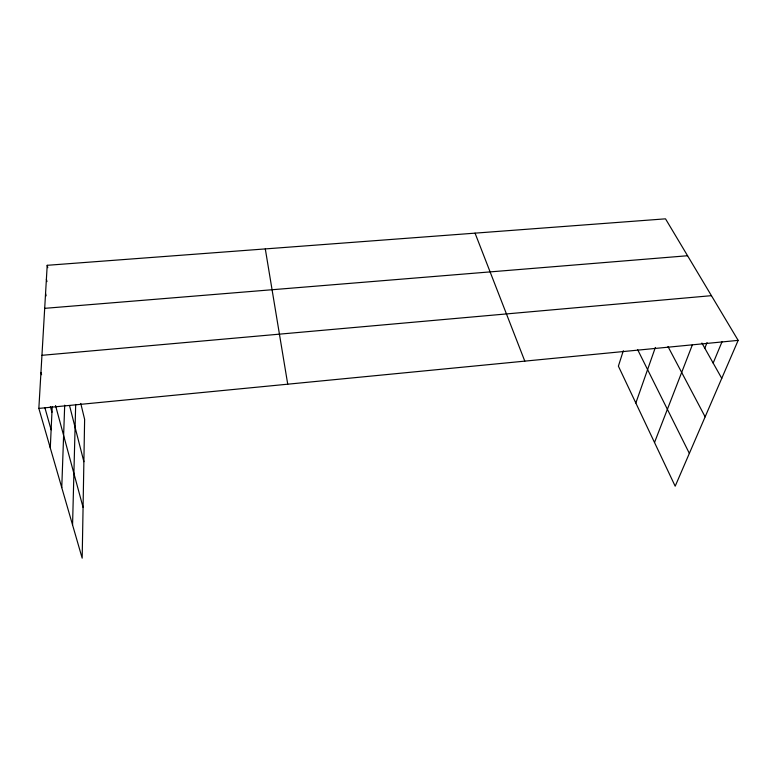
<?xml version="1.0" encoding="UTF-8"?>
<svg xmlns="http://www.w3.org/2000/svg" width="777" height="777" viewBox="0 0 777 777"><rect width="100%" height="100%" fill="white"/><g stroke="black" fill="none" stroke-linecap="round" stroke-linejoin="round"><path stroke-width="1.17" d="M72.562 524.941L75.68 404.419M61.762 487.606L64.695 405.167M50.282 447.931L52.214 406.556M80.759 403.438L84.625 419.357L82.177 558.168L38.85 408.411L47.203 265.307L665.51 218.832L738.15 340.375L675.184 486.198L618.385 366.142L623.319 350.728M635.839 403.03L655.361 347.445M654.516 442.502L692.394 344.774M704.807 348.203L707.051 342.608M713.16 363.073L722.008 341.822M38.85 408.411L738.15 340.375M41.948 355.312L711.431 295.668M44.687 308.343L687.567 255.74M701.903 343.036L721.755 378.36M667.987 346.542L705.137 416.841M637.703 349.767L689.354 453.389M475.048 233.149L524.796 361.13M44.862 407.643L51.127 429.807M40.948 372.445L41.579 374.718M50.379 406.556L51.942 412.237M55.536 405.545L83.071 507.323M69.522 405.536L83.877 461.703M45.552 293.589L46.125 295.872M46.387 279.244L46.97 281.604M47.203 265.307L47.776 267.667M265.297 248.912L287.733 384.197"/></g></svg>
